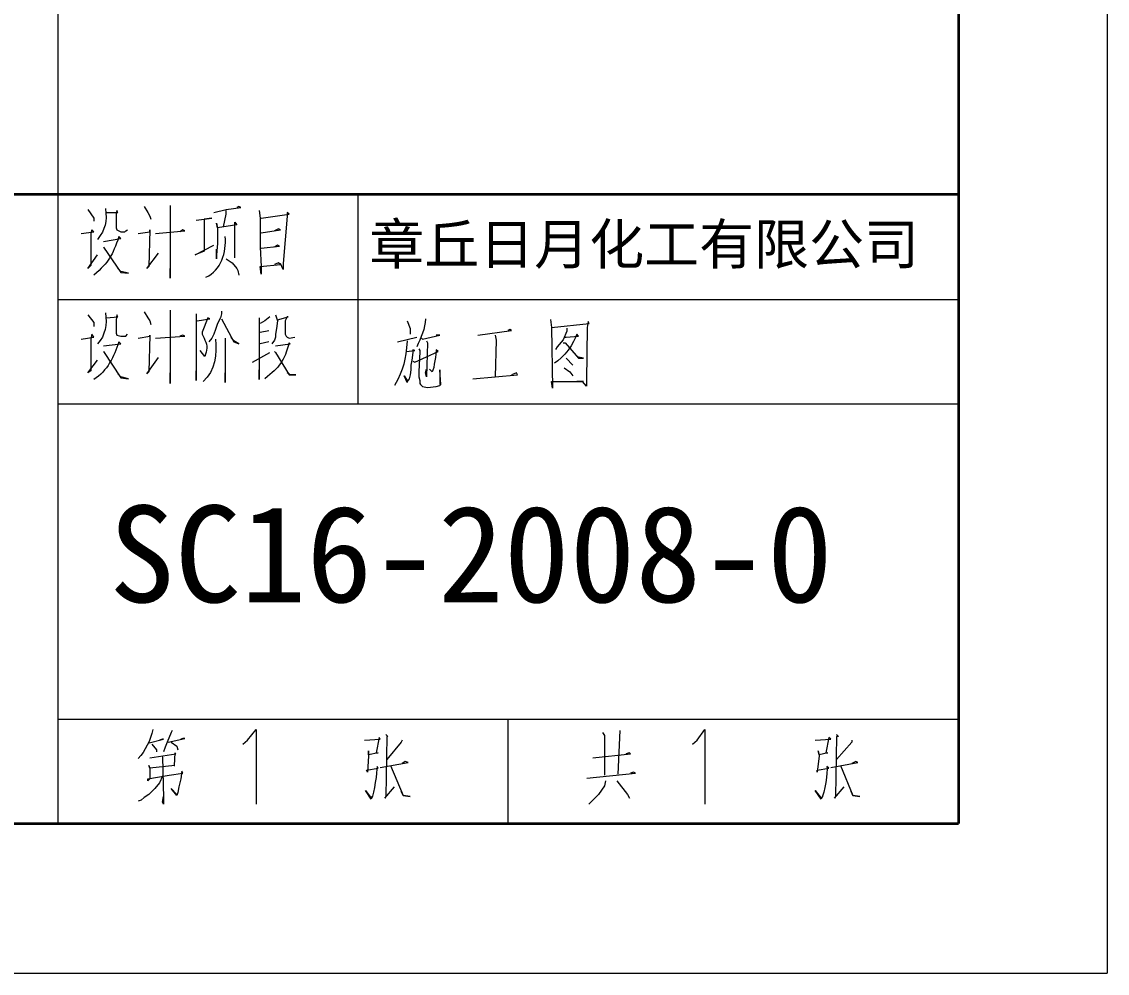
# Model space of a CAD drawing. Header units: millimetres. Extents: x 0 to 1181, y 0 to 1658.
# Drawn here: x 979.1 to 1181.2, y 0.3 to 177.5 of the extents above; entities that cross this region are included whole.
import ezdxf

# ---------------------------------------------------------------- set-up
doc = ezdxf.new("R2010")
doc.units = ezdxf.units.MM
doc.layers.add('1', color=7, linetype='Continuous')

msp = doc.modelspace()

# ---------------------------------------------------------------- linework, layer by layer
at = {"layer": '1', "color": 0, "lineweight": 9}
for points in [[(1181.16, 1658.3), (1181.16, 0.32)], [(985.86, 178.88), (985.86, 28.22)], [(1041.66, 145.4), (1041.66, 106.34)], [(991.44, 142.52), (992.52, 140.9), (992.52, 140.36)], [(994.86, 141.98), (997.02, 141.98), (996.84, 142.34), (996.66, 141.62), (996.66, 139.1), (996.84, 138.74), (997.56, 138.38), (998.28, 138.38), (998.46, 138.56), (998.82, 138.74)], [(1001.88, 143.06), (1002.6, 141.98), (1002.96, 141.26), (1003.14, 140.72)], [(1006.74, 143.24), (1006.74, 129.74), (1006.74, 131.54)], [(1014.84, 141.98), (1017.18, 142.52), (1019.88, 142.88), (1019.52, 143.06), (1019.16, 142.88)], [(1016.64, 139.28), (1017.18, 141.62), (1017.18, 142.34)], [(1023.3, 142.34), (1023.48, 140.9), (1023.48, 135.5), (1023.66, 131.9), (1023.66, 130.46), (1023.48, 131.9), (1027.26, 132.26), (1026.9, 132.62), (1026.18, 132.26)], [(1023.66, 140.9), (1028.88, 141.62), (1028.52, 141.98), (1028.52, 141.26), (1027.8, 132.44), (1027.8, 131.54), (1027.8, 131.36), (1027.26, 132.44)], [(1011.6, 140.54), (1014.48, 140.9), (1013.04, 140.72), (1013.04, 134.78), (1011.42, 134.06), (1014.84, 135.86)], [(1018.8, 133.52), (1018.8, 134.78), (1018.8, 140.18), (1019.16, 139.64), (1015.56, 139.1), (1015.38, 140), (1015.56, 139.1), (1015.56, 136.22), (1015.38, 134.06), (1015.38, 133.34), (1015.38, 135.14)], [(990.18, 138.02), (992.52, 138.38), (992.16, 138.74), (991.98, 138.02), (991.98, 132.08), (991.44, 131.54), (993.24, 134.06)], [(1000.8, 138.02), (1002.96, 138.38), (1002.96, 138.74), (1002.78, 131.9), (1002.42, 131.54), (1004.58, 134.42)], [(1004.04, 138.02), (1009.44, 138.56), (1009.08, 138.74), (1008.54, 138.38)], [(1023.66, 138.2), (1027.26, 138.74), (1026.9, 138.92), (1026.18, 138.56)], [(994.32, 135.5), (994.32, 135.5), (997.56, 130.82), (999, 130.64), (997.56, 131), (997.02, 131.54)], [(1023.66, 135.32), (1027.08, 135.68), (1026.72, 135.86), (1026.18, 135.5)], [(1017.18, 133.34), (1018.26, 132.62), (1019.16, 131.54), (1019.34, 131.18), (1019.52, 130.28)], [(985.86, 125.78), (1153.44, 125.78)], [(1001.88, 123.44), (1002.6, 122.36), (1002.96, 121.82), (1003.14, 121.1)], [(1006.74, 123.8), (1006.74, 110.12), (1006.74, 112.1)], [(1016.28, 123.62), (1016.28, 123.08), (1016.1, 122.36), (1015.56, 121.28), (1015.2, 120.2), (1014.84, 119.3), (1014.48, 118.58), (1013.94, 117.86)], [(991.44, 122.9), (992.52, 121.46), (992.52, 120.74)], [(994.86, 122.36), (997.02, 122.54), (996.84, 122.9), (996.66, 122), (996.66, 119.48), (996.84, 119.12), (997.56, 118.94), (998.28, 118.94), (998.46, 118.94), (998.82, 119.3)], [(1011.6, 123.08), (1011.6, 121.82), (1011.6, 110.66), (1011.6, 111.38), (1011.6, 112.46)], [(1016.28, 122.18), (1018.62, 117.86), (1019.52, 117.5), (1018.62, 118.04), (1018.08, 118.76)], [(1023.3, 122.36), (1023.3, 110.84), (1023.3, 112.64)], [(1025.28, 122.54), (1024.38, 121.82), (1023.48, 121.28)], [(1026.36, 122.9), (1026.72, 121.82), (1026.54, 120.38), (1026.36, 119.3), (1026.36, 118.76), (1026.18, 118.22), (1025.64, 117.5)], [(1026.72, 122), (1028.7, 122.54), (1028.52, 122.54), (1028.16, 121.82), (1028.16, 119.3), (1028.34, 118.94), (1028.52, 118.76), (1028.88, 118.58), (1029.96, 118.76)], [(1050.84, 121.82), (1051.38, 120.38), (1051.38, 119.3)], [(1077.54, 122.02), (1077.72, 120.58), (1077.9, 109.24), (1077.72, 110.5), (1083.66, 110.5), (1083.3, 110.5), (1082.4, 110.5)], [(1077.72, 120.58), (1084.74, 121.3), (1084.56, 121.66), (1084.38, 120.58), (1084.2, 110.68), (1084.2, 109.6), (1083.48, 110.5)], [(990.18, 118.4), (992.52, 118.76), (992.16, 119.3), (991.98, 118.4), (991.98, 112.46), (991.44, 112.1), (993.24, 114.44)], [(1023.48, 119.66), (1025.1, 120.02)], [(1063.99, 119.12), (1070.29, 120.02), (1069.93, 120.2), (1069.57, 120.02)], [(1080.6, 120.4), (1080.6, 119.86), (1079.88, 118.24), (1078.8, 116.98), (1078.44, 116.44)], [(1000.8, 118.58), (1002.96, 118.94), (1002.96, 119.12), (1002.78, 112.28), (1002.42, 111.92), (1004.58, 114.98)], [(1004.04, 118.58), (1009.44, 118.94), (1009.08, 119.12), (1008.54, 118.94)], [(1017, 118.58), (1017, 118.22), (1017, 118.04), (1017, 110.3), (1017, 111.02), (1017, 112.1)], [(1025.1, 117.86), (1023.48, 117.5)], [(1049.04, 117.86), (1052.64, 118.76)], [(1053.54, 118.58), (1053.72, 118.4), (1056.96, 119.12), (1056.24, 119.12)], [(1054.44, 118.04), (1054.62, 117.68), (1054.44, 111.38), (1054.26, 112.1), (1054.44, 112.82)], [(1067.23, 119.12), (1067.41, 118.22), (1067.23, 111.38)], [(1079.88, 117.7), (1080.24, 117.7), (1082.76, 114.82), (1083.66, 114.82), (1082.76, 115), (1082.4, 115.18)], [(994.32, 116.06), (994.32, 116.06), (997.56, 111.2), (999, 111.02), (997.56, 111.38), (997.02, 111.92)], [(1022.04, 114.08), (1025.28, 115.88)], [(1026.18, 116.06), (1026.36, 115.88), (1028.88, 111.74), (1030.14, 111.74), (1029.06, 111.74), (1028.52, 112.1)], [(1050.66, 116.06), (1052.28, 116.24), (1051.92, 116.42), (1051.92, 115.88), (1051.74, 114.44), (1051.56, 113.54), (1051.56, 112.64), (1051.38, 111.74), (1051.2, 111.02), (1050.84, 110.48), (1050.84, 110.3), (1050.3, 111.56), (1050.84, 110.66)], [(1053, 116.6), (1053.18, 116.24), (1053.18, 116.06), (1053, 112.28), (1053, 111.38), (1053.18, 110.66), (1053.18, 110.12), (1053.36, 109.94), (1053.72, 109.58), (1054.62, 109.4), (1056.24, 109.58), (1056.96, 109.76), (1057.14, 109.94), (1056.96, 112.64), (1056.96, 109.94)], [(1080.42, 114.82), (1081.68, 113.56)], [(1063.09, 111.02), (1071.37, 111.74), (1071.19, 112.1), (1070.29, 111.74)], [(1080.06, 113.02), (1081.14, 112.3), (1081.68, 111.58)], [(985.86, 106.34), (1153.44, 106.34)], [(985.86, 47.66), (1153.44, 47.66)], [(1069.56, 47.66), (1069.56, 28.22)], [(1007.1, 45.5), (1006.92, 45.14), (1006.2, 43.34), (1005.84, 42.44), (1005.48, 41.54)], [(1020.24, 42.98), (1021.14, 43.7), (1022.76, 45.68), (1022.76, 31.82)], [(1046.88, 44.78), (1047.24, 44.42), (1047.06, 44.42), (1046.88, 33.26), (1046.7, 32.9), (1048.5, 35.06)], [(1087.2, 45.14), (1087.56, 44.6), (1087.56, 37.22)], [(1090.44, 45.5), (1090.08, 37.4)], [(1103.94, 42.98), (1104.84, 43.7), (1106.28, 45.68), (1106.28, 31.82)], [(1130.76, 44.78), (1131.12, 44.42), (1130.76, 44.42), (1130.58, 33.26), (1130.4, 32.9), (1132.2, 35.06)], [(1002.6, 43.16), (1005.48, 43.88), (1005.3, 43.88), (1004.76, 43.7)], [(1003.32, 42.98), (1004.22, 41.9), (1004.22, 41.54)], [(1006.38, 43.34), (1009.44, 44.06), (1009.08, 44.06), (1008.72, 43.88)], [(1006.92, 43.34), (1008, 42.62), (1008.18, 41.9)], [(1049.94, 43.7), (1049.76, 43.34), (1047.06, 40.1)], [(1133.64, 43.7), (1133.64, 43.34), (1130.76, 40.1)], [(1002.96, 40.46), (1007.82, 41.18), (1007.64, 41.36), (1007.46, 39.02), (1007.64, 39.02), (1002.96, 38.48), (1002.78, 39.02), (1002.96, 38.48), (1002.96, 36.5), (1002.6, 36.14), (1002.6, 36.5), (1006.56, 37.22), (1009.08, 37.58), (1008.9, 37.94), (1008.72, 36.5), (1008.36, 35.06), (1008.18, 33.98), (1008, 33.44), (1006.92, 34.7), (1008, 33.62)], [(1005.3, 40.64), (1005.48, 32.9), (1005.48, 31.82), (1005.3, 32.18), (1005.48, 33.26)], [(1085.4, 40.46), (1092.42, 41.18), (1092.24, 41.36), (1091.52, 41.18)], [(1045.8, 38.66), (1051.02, 39.56), (1050.48, 39.74), (1049.94, 39.38)], [(1047.78, 39.02), (1050.12, 33.44), (1051.38, 33.26), (1050.12, 33.44), (1049.76, 34.16)], [(1129.68, 38.66), (1134.72, 39.56), (1134.36, 39.74), (1133.64, 39.38)], [(1131.48, 39.02), (1133.82, 33.44), (1135.08, 33.26), (1133.82, 33.44), (1133.46, 34.16)], [(1005.3, 37.04), (1004.76, 35.78), (1003.86, 34.7), (1002.78, 33.62), (1001.88, 33.08), (1001.34, 32.54), (1000.8, 32.36)], [(1084.32, 36.68), (1093.32, 37.58), (1092.96, 37.76), (1092.42, 37.58)], [(1087.74, 36.14), (1087.56, 35.24), (1086.48, 33.62), (1084.68, 31.82)], [(1089.9, 36.14), (1091.88, 33.62), (1092.24, 32.9)], [(8.82, 0.32), (1181.16, 0.32)]]:
    msp.add_lwpolyline(points, dxfattribs=at)
at = {"layer": '1', "color": 0, "lineweight": 35}
for points in [[(1153.44, 1630.4), (1153.44, 28.22)], [(650.88, 145.4), (1153.44, 145.4)], [(78.48, 28.22), (1153.44, 28.22)]]:
    msp.add_lwpolyline(points, dxfattribs=at)
at = {"layer": '1', "color": 0, "lineweight": 9}
for points in [[(994.68, 142.7), (995.04, 140.18), (994.68, 138.92), (993.24, 136.94)], [(1013.4, 129.92), (1016.28, 131.18), (1017.18, 134.6), (1017, 137.48)], [(994.68, 123.26), (995.04, 121.1), (994.68, 119.12), (993.24, 117.5)], [(1054.26, 122.18), (1054.26, 120.38), (1053.36, 118.58), (1052.64, 116.96)], [(1015.2, 118.4), (1015.38, 115.7), (1015.2, 112.46), (1012.86, 110.48)], [(1050.84, 118.04), (1050.48, 114.44), (1050.3, 112.82), (1048.5, 109.76)], [(1003.5, 45.68), (1003.14, 43.7), (1002.06, 41.72), (1000.8, 40.28)]]:
    msp.add_open_spline(points, degree=3, dxfattribs=at)
for points, knots in [([(994.32, 136.58), (994.32, 136.58), (997.56, 137.12), (997.56, 137.12), (997.56, 137.12), (997.2, 137.48), (997.2, 137.48), (995.94, 133.88), (995.4, 132.8), (992.52, 130.28)], [0, 0, 0, 0, 1, 1, 1, 2, 2, 2, 3, 3, 3, 3]), ([(1011.78, 121.82), (1011.78, 121.82), (1014.12, 122.18), (1014.12, 122.18), (1014.12, 122.18), (1013.76, 122.36), (1013.76, 122.36), (1013.76, 122.36), (1012.68, 119.66), (1012.68, 119.66), (1012.68, 119.66), (1012.68, 119.3), (1012.68, 119.3), (1012.68, 119.3), (1012.86, 118.94), (1012.86, 118.94), (1012.86, 118.94), (1013.04, 118.58), (1013.04, 118.58), (1013.04, 118.58), (1013.22, 118.22), (1013.22, 118.22), (1013.76, 117.14), (1013.58, 116.24), (1013.22, 115.16), (1013.22, 115.16), (1012.32, 116.24), (1012.32, 116.24)], [0, 0, 0, 0, 1, 1, 1, 2, 2, 2, 3, 3, 3, 4, 4, 4, 5, 5, 5, 6, 6, 6, 7, 7, 7, 8, 8, 8, 9, 9, 9, 9]), ([(1080.24, 118.78), (1080.24, 118.78), (1080.42, 118.78), (1080.42, 118.78), (1080.42, 118.78), (1082.76, 118.96), (1082.76, 118.96), (1082.76, 118.96), (1082.4, 119.32), (1082.4, 119.32), (1082.04, 117.7), (1079.88, 114.82), (1078.26, 113.92)], [0, 0, 0, 0, 1, 1, 1, 2, 2, 2, 3, 3, 3, 4, 4, 4, 4]), ([(994.32, 117.14), (994.32, 117.14), (997.56, 117.5), (997.56, 117.5), (997.56, 117.5), (997.2, 117.86), (997.2, 117.86), (996.3, 115.16), (995.04, 112.46), (992.52, 110.84)], [0, 0, 0, 0, 1, 1, 1, 2, 2, 2, 3, 3, 3, 3]), ([(1026.36, 117.14), (1026.36, 117.14), (1026.36, 117.14), (1026.36, 117.14), (1026.36, 117.14), (1029.06, 117.5), (1029.06, 117.5), (1029.06, 117.5), (1028.88, 117.68), (1028.88, 117.68), (1027.98, 114.26), (1027.08, 113.18), (1024.38, 111.02)], [0, 0, 0, 0, 1, 1, 1, 2, 2, 2, 3, 3, 3, 4, 4, 4, 4]), ([(1051.92, 114.26), (1051.92, 114.26), (1052.28, 114.08), (1052.28, 114.08), (1052.28, 114.08), (1056.6, 116.06), (1056.6, 116.06), (1056.6, 116.06), (1056.24, 116.42), (1056.24, 116.42), (1056.24, 115.7), (1055.88, 113), (1055.52, 112.28), (1055.52, 112.28), (1054.98, 112.82), (1054.98, 112.82)], [0, 0, 0, 0, 1, 1, 1, 2, 2, 2, 3, 3, 3, 4, 4, 4, 5, 5, 5, 5]), ([(1042.92, 43.7), (1042.92, 43.7), (1045.8, 43.88), (1045.8, 43.88), (1045.8, 43.88), (1045.62, 44.24), (1045.62, 44.24), (1045.62, 44.24), (1045.08, 41.36), (1045.08, 41.36), (1045.08, 41.36), (1045.44, 41.36), (1045.44, 41.36), (1045.44, 41.36), (1043.64, 41), (1043.64, 41), (1043.64, 41), (1043.64, 41.72), (1043.64, 41.72), (1043.64, 41.72), (1043.64, 40.82), (1043.64, 40.82), (1043.64, 40.82), (1043.46, 37.76), (1043.46, 37.76), (1043.46, 37.76), (1043.28, 38.12), (1043.28, 38.12), (1043.28, 38.12), (1045.44, 38.48), (1045.44, 38.48), (1045.44, 38.48), (1045.26, 38.84), (1045.26, 38.84), (1045.26, 37.76), (1044.72, 33.98), (1044.18, 32.72), (1044.18, 32.72), (1043.1, 34.34), (1043.1, 34.34), (1043.1, 34.34), (1044.18, 32.9), (1044.18, 32.9), (1044.18, 32.9), (1044.36, 33.26), (1044.36, 33.26)], [0, 0, 0, 0, 1, 1, 1, 2, 2, 2, 3, 3, 3, 4, 4, 4, 5, 5, 5, 6, 6, 6, 7, 7, 7, 8, 8, 8, 9, 9, 9, 10, 10, 10, 11, 11, 11, 12, 12, 12, 13, 13, 13, 14, 14, 14, 15, 15, 15, 15]), ([(1126.8, 43.7), (1126.8, 43.7), (1129.68, 43.88), (1129.68, 43.88), (1129.68, 43.88), (1129.32, 44.24), (1129.32, 44.24), (1129.32, 44.24), (1128.78, 41.36), (1128.78, 41.36), (1128.78, 41.36), (1129.14, 41.36), (1129.14, 41.36), (1129.14, 41.36), (1127.52, 41), (1127.52, 41), (1127.52, 41), (1127.34, 41.72), (1127.34, 41.72), (1127.34, 41.72), (1127.52, 40.82), (1127.52, 40.82), (1127.52, 40.82), (1127.16, 37.76), (1127.16, 37.76), (1127.16, 37.76), (1127.16, 38.12), (1127.16, 38.12), (1127.16, 38.12), (1129.32, 38.48), (1129.32, 38.48), (1129.32, 38.48), (1128.96, 38.84), (1128.96, 38.84), (1129.14, 37.76), (1128.6, 33.98), (1127.88, 32.72), (1127.88, 32.72), (1126.8, 34.34), (1126.8, 34.34), (1126.8, 34.34), (1127.88, 32.9), (1127.88, 32.9), (1127.88, 32.9), (1128.24, 33.26), (1128.24, 33.26)], [0, 0, 0, 0, 1, 1, 1, 2, 2, 2, 3, 3, 3, 4, 4, 4, 5, 5, 5, 6, 6, 6, 7, 7, 7, 8, 8, 8, 9, 9, 9, 10, 10, 10, 11, 11, 11, 12, 12, 12, 13, 13, 13, 14, 14, 14, 15, 15, 15, 15])]:
    msp.add_open_spline(points, degree=3, knots=knots, dxfattribs=at)

# ---------------------------------------------------------------- texts
at = {"attachment_point": 1}
for s, insert, char_height, width in [('{\\fSimSun|b0|i0|c134|p54;章丘日月化工有限公司}', (1043.81, 139.82), 7.5, 108.1), ('SC{\\fSimSun|b0|i0|c134|p54;16-2008-0}', (995.37, 87.4), 18, 259.44)]:
    msp.add_mtext(s, dxfattribs=dict(at, insert=insert, char_height=char_height, width=width))

doc.saveas('drawing.dxf')
